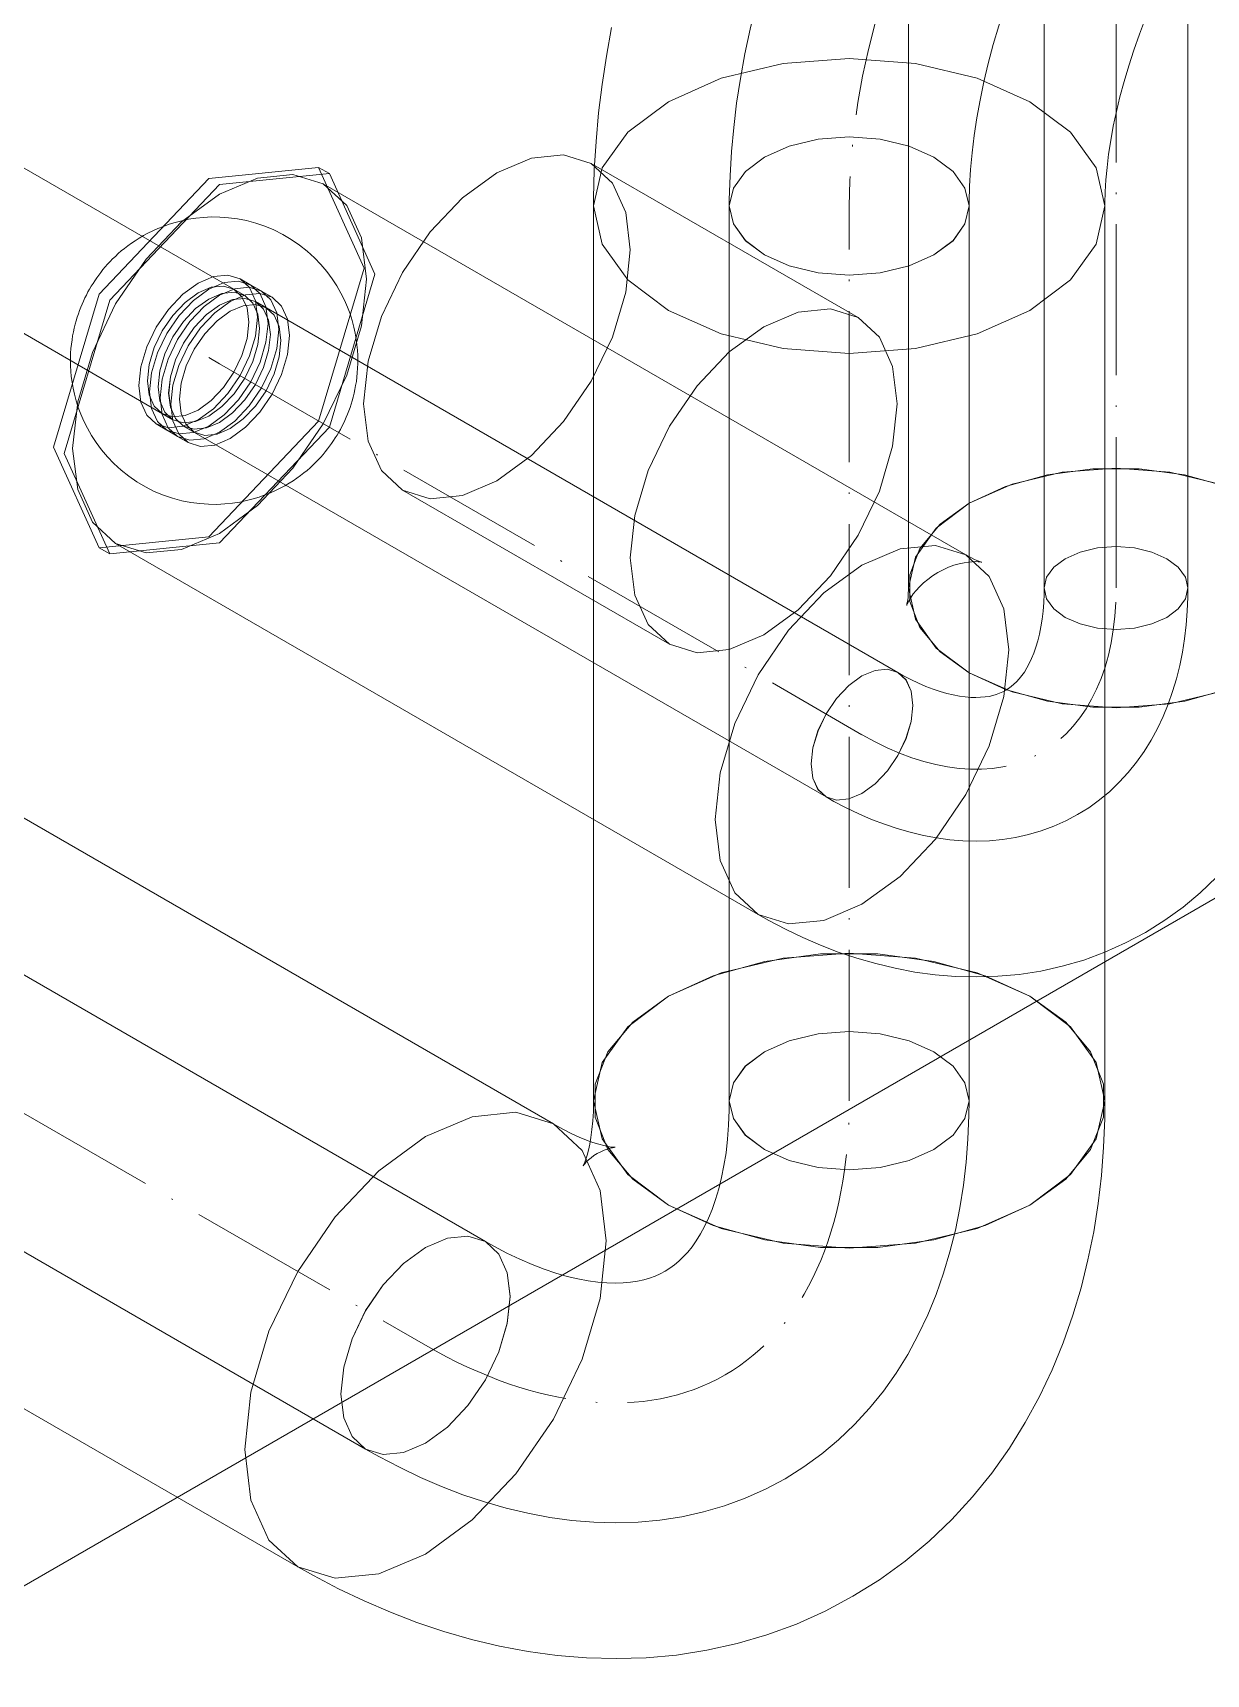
# Model space of a CAD drawing. Header units: millimetres. Extents: x -88595 to 880822, y -1054509 to -148035.
# Drawn here: x 389373.8 to 389451.6, y -320858.7 to -320750 of the extents above; entities that cross this region are included whole.
import ezdxf

# ---------------------------------------------------------------- set-up
doc = ezdxf.new("R2010")
doc.units = ezdxf.units.MM
doc.linetypes.add('$12$ADSK_Осевая', pattern=[14, 10, -2, 0, -2])
doc.linetypes.add('$13$ADSK_Осевая', pattern=[14, 10, -2, 0, -2])
for name, color, linetype, lineweight in [('Изоляция', 7, 'Continuous', 18), ('Оборудование', 7, 'Continuous', 18), ('Трубопровод', 7, 'Continuous', 18), ('Трубопроводы', 7, 'Continuous', 18)]:
    doc.layers.add(name, color=color, linetype=linetype, lineweight=lineweight)

# ---------------------------------------------------------------- blocks, each defined once
blk = doc.blocks.new('$0$ADSK_Канальный блок кондиционера1 - AD242MJERAB-3267365-В_ОВ3_3')
at = {"layer": 'Оборудование'}
for p, q in [((18510.35, 12289.72), (18017.5, 12005.17)), ((18191.7, 12182.79), (18151.39, 12206.06)), ((18146.64, 12197.83), (18186.95, 12174.56)), ((18232.34, 12181.33), (18214.66, 12191.54)), ((18202.16, 12169.89), (18219.84, 12159.68))]:
    blk.add_line(p, q, dxfattribs=at)
for points in [[(18199.58, 12175.61, 0), (18199.88, 12178.43, 0), (18200.76, 12181.4, 0), (18202.16, 12184.32, 0), (18203.99, 12187, 0), (18206.13, 12189.25, 0), (18208.41, 12190.92, 0), (18210.7, 12191.89, 0), (18212.83, 12192.11, 0), (18214.66, 12191.54, 0), (18216.07, 12190.24, 0), (18216.95, 12188.29, 0), (18217.25, 12185.82, 0)], [(18217.25, 12185.82, 0), (18216.95, 12183, 0), (18216.07, 12180.03, 0), (18214.66, 12177.11, 0), (18212.83, 12174.43, 0), (18210.7, 12172.18, 0), (18208.41, 12170.51, 0), (18206.13, 12169.54, 0), (18203.99, 12169.32, 0), (18202.16, 12169.89, 0), (18200.76, 12171.19, 0), (18199.88, 12173.14, 0), (18199.58, 12175.61, 0)], [(18192.68, 12180.61, 0), (18192.57, 12181.55, 0), (18192.23, 12182.29, 0), (18191.7, 12182.79, 0), (18191, 12183, 0), (18190.19, 12182.92, 0), (18189.32, 12182.55, 0), (18188.45, 12181.92, 0), (18187.64, 12181.06, 0), (18186.95, 12180.05, 0), (18186.41, 12178.93, 0), (18186.08, 12177.8, 0), (18185.96, 12176.73, 0)], [(18234.93, 12175.61, 0), (18234.63, 12178.08, 0), (18233.75, 12180.03, 0), (18232.34, 12181.33, 0), (18230.51, 12181.9, 0), (18228.38, 12181.69, 0), (18226.09, 12180.72, 0), (18223.8, 12179.05, 0), (18221.67, 12176.8, 0), (18219.84, 12174.12, 0), (18218.44, 12171.19, 0), (18217.55, 12168.22, 0), (18217.25, 12165.41, 0)], [(18185.96, 12176.73, 0), (18186.08, 12175.8, 0), (18186.41, 12175.06, 0), (18186.95, 12174.56, 0), (18187.64, 12174.35, 0), (18188.45, 12174.43, 0), (18189.32, 12174.8, 0), (18190.19, 12175.43, 0), (18191, 12176.28, 0), (18191.7, 12177.3, 0), (18192.23, 12178.41, 0), (18192.57, 12179.54, 0), (18192.68, 12180.61, 0)], [(18217.25, 12165.41, 0), (18217.55, 12162.94, 0), (18218.44, 12160.99, 0), (18219.84, 12159.68, 0), (18221.67, 12159.12, 0), (18223.8, 12159.33, 0), (18226.09, 12160.3, 0), (18228.38, 12161.97, 0), (18230.51, 12164.22, 0), (18232.34, 12166.9, 0), (18233.75, 12169.83, 0), (18234.63, 12172.8, 0), (18234.93, 12175.61, 0)]]:
    blk.add_polyline3d(points, dxfattribs=at)
blk = doc.blocks.new('$0$ADSK_МедьПайка_Отвод-гнутая труба - Отвод _гнутая труба_-3197929-В_ОВ3_3')
at = {"layer": 'Трубопроводы', "color": 190, "true_color": 0x8000ff}
for points in [[(31567.95, 9699.53, 0), (31567.2, 9698.96, 0), (31566.72, 9698.3, 0), (31566.56, 9697.59, 0), (31566.72, 9696.87, 0), (31567.2, 9696.21, 0), (31567.95, 9695.64, 0), (31568.94, 9695.21, 0), (31570.09, 9694.93, 0), (31571.32, 9694.84, 0), (31572.55, 9694.93, 0), (31573.7, 9695.21, 0), (31574.68, 9695.64, 0)], [(31574.68, 9695.64, 0), (31575.44, 9696.21, 0), (31575.92, 9696.87, 0), (31576.08, 9697.59, 0), (31575.92, 9698.3, 0), (31575.44, 9698.96, 0), (31574.68, 9699.53, 0), (31573.7, 9699.97, 0), (31572.55, 9700.24, 0), (31571.32, 9700.33, 0), (31570.09, 9700.24, 0), (31568.94, 9699.97, 0), (31567.95, 9699.53, 0)], [(31564.01, 9690.81, 0), (31564.2, 9690.93, 0), (31564.38, 9691.06, 0), (31564.56, 9691.21, 0), (31564.73, 9691.38, 0), (31564.9, 9691.57, 0), (31565.08, 9691.78, 0), (31565.25, 9692.02, 0), (31565.41, 9692.29, 0), (31565.57, 9692.59, 0), (31565.73, 9692.91, 0), (31565.87, 9693.27, 0), (31566.01, 9693.66, 0), (31566.14, 9694.08, 0), (31566.25, 9694.53, 0), (31566.34, 9695.01, 0), (31566.42, 9695.52, 0), (31566.49, 9696.05, 0), (31566.53, 9696.62, 0), (31566.55, 9697.2, 0), (31566.56, 9697.59, 0)], [(31568.77, 9682.57, 0), (31569.51, 9683.03, 0), (31570.23, 9683.55, 0), (31570.9, 9684.11, 0), (31571.53, 9684.72, 0), (31572.13, 9685.37, 0), (31572.68, 9686.05, 0), (31573.18, 9686.76, 0), (31573.64, 9687.51, 0), (31574.06, 9688.28, 0), (31574.44, 9689.07, 0), (31574.77, 9689.89, 0), (31575.07, 9690.72, 0), (31575.32, 9691.58, 0), (31575.54, 9692.45, 0), (31575.72, 9693.33, 0), (31575.86, 9694.23, 0), (31575.96, 9695.14, 0), (31576.03, 9696.06, 0), (31576.07, 9696.99, 0), (31576.08, 9697.59, 0)], [(31554.49, 9691.76, 0), (31555.36, 9692.13, 0), (31556.17, 9692.21, 0), (31556.87, 9691.99, 0), (31557.4, 9691.5, 0), (31557.74, 9690.75, 0), (31557.85, 9689.81, 0), (31557.74, 9688.74, 0), (31557.4, 9687.61, 0), (31556.87, 9686.5, 0), (31556.17, 9685.48, 0), (31555.36, 9684.62, 0), (31554.49, 9683.98, 0)], [(31564.01, 9690.81, 0), (31563.81, 9690.71, 0), (31563.61, 9690.62, 0), (31563.39, 9690.54, 0), (31563.16, 9690.47, 0), (31562.91, 9690.41, 0), (31562.64, 9690.37, 0), (31562.34, 9690.35, 0), (31562.03, 9690.34, 0), (31561.69, 9690.34, 0), (31561.33, 9690.37, 0), (31560.95, 9690.43, 0), (31560.54, 9690.5, 0), (31560.12, 9690.6, 0), (31559.67, 9690.73, 0), (31559.21, 9690.89, 0), (31558.73, 9691.07, 0), (31558.23, 9691.29, 0), (31557.72, 9691.53, 0), (31557.2, 9691.8, 0), (31556.87, 9691.99, 0)], [(31554.49, 9683.98, 0), (31553.62, 9683.61, 0), (31552.81, 9683.53, 0), (31552.11, 9683.75, 0), (31551.57, 9684.24, 0), (31551.24, 9684.99, 0), (31551.12, 9685.93, 0), (31551.24, 9687, 0), (31551.57, 9688.13, 0), (31552.11, 9689.24, 0), (31552.81, 9690.26, 0), (31553.62, 9691.12, 0), (31554.49, 9691.76, 0)], [(31568.77, 9682.57, 0), (31567.99, 9682.16, 0), (31567.19, 9681.8, 0), (31566.37, 9681.49, 0), (31565.52, 9681.25, 0), (31564.67, 9681.06, 0), (31563.8, 9680.92, 0), (31562.93, 9680.84, 0), (31562.05, 9680.82, 0), (31561.18, 9680.84, 0), (31560.3, 9680.91, 0), (31559.43, 9681.03, 0), (31558.56, 9681.19, 0), (31557.69, 9681.4, 0), (31556.83, 9681.65, 0), (31555.98, 9681.93, 0), (31555.13, 9682.26, 0), (31554.29, 9682.62, 0), (31553.45, 9683.02, 0), (31552.63, 9683.45, 0), (31552.11, 9683.75, 0)]]:
    blk.add_polyline3d(points, dxfattribs=at)
blk = doc.blocks.new('$0$ADSK_МедьПайка_Отвод-гнутая труба - Отвод _гнутая труба_-3197924-В_ОВ3_3')
at = {"layer": 'Трубопроводы', "color": 134, "true_color": 0x00a6a6}
for points in [[(31495.62, 9697.12, 0), (31496.88, 9698.07, 0), (31497.67, 9699.18, 0), (31497.94, 9700.36, 0), (31497.67, 9701.55, 0), (31496.88, 9702.65, 0), (31495.62, 9703.6, 0), (31493.97, 9704.33, 0), (31492.06, 9704.79, 0), (31490, 9704.95, 0), (31487.95, 9704.79, 0), (31486.03, 9704.33, 0), (31484.39, 9703.6, 0)], [(31484.39, 9703.6, 0), (31483.12, 9702.65, 0), (31482.33, 9701.55, 0), (31482.06, 9700.36, 0), (31482.33, 9699.18, 0), (31483.12, 9698.07, 0), (31484.39, 9697.12, 0), (31486.03, 9696.39, 0), (31487.95, 9695.93, 0), (31490, 9695.78, 0), (31492.06, 9695.93, 0), (31493.97, 9696.39, 0), (31495.62, 9697.12, 0)], [(31477.81, 9689.06, 0), (31478.12, 9689.26, 0), (31478.42, 9689.48, 0), (31478.72, 9689.73, 0), (31479.01, 9690.01, 0), (31479.3, 9690.32, 0), (31479.59, 9690.68, 0), (31479.87, 9691.08, 0), (31480.15, 9691.53, 0), (31480.42, 9692.02, 0), (31480.68, 9692.57, 0), (31480.92, 9693.16, 0), (31481.15, 9693.81, 0), (31481.36, 9694.51, 0), (31481.54, 9695.26, 0), (31481.7, 9696.06, 0), (31481.84, 9696.91, 0), (31481.94, 9697.81, 0), (31482.01, 9698.74, 0), (31482.05, 9699.72, 0), (31482.06, 9700.36, 0)], [(31485.75, 9675.31, 0), (31486.99, 9676.09, 0), (31488.18, 9676.95, 0), (31489.3, 9677.89, 0), (31490.36, 9678.9, 0), (31491.35, 9679.98, 0), (31492.27, 9681.12, 0), (31493.11, 9682.31, 0), (31493.88, 9683.55, 0), (31494.58, 9684.84, 0), (31495.21, 9686.16, 0), (31495.77, 9687.52, 0), (31496.26, 9688.92, 0), (31496.68, 9690.34, 0), (31497.04, 9691.79, 0), (31497.34, 9693.26, 0), (31497.57, 9694.76, 0), (31497.75, 9696.28, 0), (31497.87, 9697.81, 0), (31497.93, 9699.37, 0), (31497.94, 9700.36, 0)], [(31461.93, 9690.64, 0), (31463.38, 9691.26, 0), (31464.74, 9691.39, 0), (31465.9, 9691.03, 0), (31466.79, 9690.2, 0), (31467.35, 9688.96, 0), (31467.54, 9687.4, 0), (31467.35, 9685.61, 0), (31466.79, 9683.72, 0), (31465.9, 9681.86, 0), (31464.74, 9680.16, 0), (31463.38, 9678.73, 0), (31461.93, 9677.67, 0)], [(31477.81, 9689.06, 0), (31477.48, 9688.89, 0), (31477.14, 9688.74, 0), (31476.78, 9688.61, 0), (31476.39, 9688.49, 0), (31475.97, 9688.4, 0), (31475.52, 9688.33, 0), (31475.03, 9688.28, 0), (31474.51, 9688.27, 0), (31473.94, 9688.28, 0), (31473.34, 9688.33, 0), (31472.7, 9688.42, 0), (31472.03, 9688.55, 0), (31471.32, 9688.72, 0), (31470.57, 9688.93, 0), (31469.8, 9689.19, 0), (31469, 9689.5, 0), (31468.17, 9689.86, 0), (31467.32, 9690.26, 0), (31466.46, 9690.72, 0), (31465.9, 9691.03, 0)], [(31461.93, 9677.67, 0), (31460.48, 9677.05, 0), (31459.12, 9676.92, 0), (31457.96, 9677.28, 0), (31457.07, 9678.11, 0), (31456.51, 9679.35, 0), (31456.31, 9680.91, 0), (31456.51, 9682.7, 0), (31457.07, 9684.59, 0), (31457.96, 9686.45, 0), (31459.12, 9688.15, 0), (31460.48, 9689.58, 0), (31461.93, 9690.64, 0)], [(31485.75, 9675.31, 0), (31484.45, 9674.62, 0), (31483.12, 9674.03, 0), (31481.74, 9673.52, 0), (31480.34, 9673.11, 0), (31478.91, 9672.79, 0), (31477.46, 9672.57, 0), (31476.01, 9672.43, 0), (31474.55, 9672.39, 0), (31473.08, 9672.43, 0), (31471.62, 9672.55, 0), (31470.16, 9672.74, 0), (31468.71, 9673.02, 0), (31467.27, 9673.36, 0), (31465.83, 9673.77, 0), (31464.41, 9674.25, 0), (31462.99, 9674.8, 0), (31461.59, 9675.4, 0), (31460.2, 9676.07, 0), (31458.83, 9676.79, 0), (31457.96, 9677.28, 0)]]:
    blk.add_polyline3d(points, dxfattribs=at)
blk = doc.blocks.new('$0$ADSK_МедьПайка_Отвод-гнутая труба - Отвод _гнутая труба_-V81-В_ОВ3_3')
at = {"layer": 'Трубопроводы', "color": 134, "true_color": 0x00a6a6}
for points in [[(26882.55, 7263.59, 0), (26881.2, 7262.77, 0), (26879.86, 7261.91, 0), (26878.54, 7260.99, 0), (26877.23, 7260.02, 0), (26875.94, 7259.01, 0), (26874.67, 7257.95, 0), (26873.42, 7256.84, 0), (26872.19, 7255.69, 0), (26870.99, 7254.5, 0), (26869.8, 7253.27, 0), (26868.64, 7252, 0), (26867.51, 7250.7, 0), (26866.4, 7249.36, 0), (26865.32, 7247.99, 0), (26864.26, 7246.58, 0), (26863.24, 7245.15, 0), (26862.25, 7243.69, 0), (26861.29, 7242.2, 0), (26860.37, 7240.7, 0), (26859.48, 7239.16, 0), (26858.62, 7237.61, 0), (26857.8, 7236.04, 0), (26857.02, 7234.46, 0), (26856.28, 7232.86, 0), (26855.58, 7231.25, 0), (26854.92, 7229.63, 0), (26854.31, 7228, 0), (26853.73, 7226.37, 0), (26853.2, 7224.73, 0), (26852.72, 7223.09, 0), (26852.28, 7221.45, 0), (26851.88, 7219.81, 0), (26851.54, 7218.17, 0), (26851.24, 7216.54, 0), (26850.99, 7214.91, 0), (26850.8, 7213.3, 0), (26850.65, 7211.69, 0), (26850.56, 7210.09, 0), (26850.51, 7208.51, 0), (26850.51, 7208.09, 0)], [(26886.52, 7250.23, 0), (26885.07, 7251.29, 0), (26883.72, 7252.72, 0), (26882.55, 7254.42, 0), (26881.66, 7256.28, 0), (26881.1, 7258.16, 0), (26880.91, 7259.95, 0), (26881.1, 7261.52, 0), (26881.66, 7262.76, 0), (26882.55, 7263.59, 0), (26883.72, 7263.95, 0), (26885.07, 7263.81, 0), (26886.52, 7263.19, 0)], [(26886.52, 7263.19, 0), (26887.98, 7262.13, 0), (26889.33, 7260.7, 0), (26890.49, 7259, 0), (26891.39, 7257.14, 0), (26891.95, 7255.26, 0), (26892.14, 7253.47, 0), (26891.95, 7251.9, 0), (26891.39, 7250.66, 0), (26890.49, 7249.83, 0), (26889.33, 7249.47, 0), (26887.98, 7249.61, 0), (26886.52, 7250.23, 0)], [(26890.49, 7249.83, 0), (26889.6, 7249.3, 0), (26888.7, 7248.71, 0), (26887.79, 7248.08, 0), (26886.87, 7247.4, 0), (26885.95, 7246.68, 0), (26885.03, 7245.91, 0), (26884.11, 7245.09, 0), (26883.19, 7244.24, 0), (26882.28, 7243.34, 0), (26881.38, 7242.41, 0), (26880.49, 7241.43, 0), (26879.61, 7240.43, 0), (26878.75, 7239.38, 0), (26877.91, 7238.31, 0), (26877.08, 7237.21, 0), (26876.28, 7236.08, 0), (26875.49, 7234.93, 0), (26874.73, 7233.75, 0), (26874, 7232.55, 0), (26873.3, 7231.34, 0), (26872.62, 7230.11, 0), (26871.97, 7228.87, 0), (26871.35, 7227.62, 0), (26870.77, 7226.36, 0), (26870.22, 7225.09, 0), (26869.7, 7223.82, 0), (26869.22, 7222.55, 0), (26868.78, 7221.29, 0), (26868.37, 7220.03, 0), (26868, 7218.78, 0), (26867.67, 7217.54, 0), (26867.38, 7216.32, 0), (26867.12, 7215.11, 0), (26866.9, 7213.92, 0), (26866.73, 7212.75, 0), (26866.59, 7211.61, 0), (26866.48, 7210.5, 0), (26866.42, 7209.41, 0), (26866.39, 7208.36, 0), (26866.39, 7208.09, 0)], [(26852.84, 7204.85, 0), (26851.58, 7205.8, 0), (26850.78, 7206.9, 0), (26850.51, 7208.09, 0), (26850.78, 7209.27, 0), (26851.58, 7210.38, 0), (26852.84, 7211.33, 0), (26854.48, 7212.06, 0), (26856.4, 7212.52, 0), (26858.45, 7212.67, 0), (26860.51, 7212.52, 0), (26862.42, 7212.06, 0), (26864.07, 7211.33, 0)], [(26864.07, 7211.33, 0), (26865.33, 7210.38, 0), (26866.12, 7209.27, 0), (26866.39, 7208.09, 0), (26866.12, 7206.9, 0), (26865.33, 7205.8, 0), (26864.07, 7204.85, 0), (26862.42, 7204.12, 0), (26860.51, 7203.66, 0), (26858.45, 7203.5, 0), (26856.4, 7203.66, 0), (26854.48, 7204.12, 0), (26852.84, 7204.85, 0)]]:
    blk.add_polyline3d(points, dxfattribs=at)
blk = doc.blocks.new('$0$ADSK_МедьПайка_Муфта редукционная - Муфта редукционная медная под пайку-3268008-В_ОВ3_3')
at = {"layer": 'Трубопроводы', "color": 190, "true_color": 0x8000ff}
for p, q in [((18192.1, 12183.48), (18191.39, 12183.89)), ((18192.79, 12183.09), (18192.08, 12183.49)), ((18191.7, 12182.79), (18190.99, 12183.2)), ((18193.12, 12181.98), (18192.41, 12182.39)), ((18193.52, 12182.67), (18192.81, 12183.08)), ((18190.03, 12178.27), (18189.32, 12178.67)), ((18186.24, 12174.97), (18186.95, 12174.56)), ((18185.84, 12174.28), (18186.55, 12173.87)), ((18186.53, 12173.88), (18187.23, 12173.46)), ((18187.65, 12174.14), (18188.36, 12173.74)), ((18187.25, 12173.45), (18187.96, 12173.04))]:
    blk.add_line(p, q, dxfattribs=at)
for points in [[(18199.2, 12178.47, 0), (18199.19, 12178.81, 0), (18199.17, 12179.16, 0), (18199.14, 12179.52, 0), (18199.09, 12179.9, 0), (18199.02, 12180.29, 0), (18198.93, 12180.7, 0), (18198.82, 12181.13, 0), (18198.68, 12181.57, 0), (18198.51, 12182.02, 0), (18198.31, 12182.48, 0), (18198.08, 12182.95, 0), (18197.8, 12183.42, 0), (18197.49, 12183.9, 0), (18197.14, 12184.38, 0), (18196.75, 12184.84, 0), (18196.32, 12185.29, 0), (18195.84, 12185.72, 0), (18195.33, 12186.13, 0), (18194.79, 12186.5, 0), (18194.23, 12186.83, 0), (18193.64, 12187.13, 0), (18193.04, 12187.38, 0), (18192.43, 12187.58, 0), (18191.82, 12187.75, 0), (18191.22, 12187.86, 0), (18190.63, 12187.94, 0), (18190.05, 12187.98, 0), (18189.5, 12187.99, 0), (18188.97, 12187.96, 0), (18188.46, 12187.91, 0), (18187.98, 12187.84, 0), (18187.53, 12187.74, 0), (18187.1, 12187.63, 0), (18186.69, 12187.51, 0), (18186.31, 12187.37, 0), (18185.95, 12187.23, 0), (18185.61, 12187.08, 0), (18185.29, 12186.92, 0), (18184.99, 12186.76, 0), (18184.71, 12186.59, 0), (18184.45, 12186.42, 0), (18184.2, 12186.25, 0), (18183.96, 12186.08, 0), (18183.74, 12185.91, 0), (18183.52, 12185.74, 0), (18183.32, 12185.56, 0), (18183.13, 12185.38, 0), (18182.95, 12185.21, 0), (18182.78, 12185.03, 0), (18182.61, 12184.86, 0), (18182.46, 12184.68, 0), (18182.31, 12184.5, 0), (18182.17, 12184.32, 0), (18182.03, 12184.14, 0), (18181.9, 12183.96, 0), (18181.77, 12183.77, 0), (18181.65, 12183.59, 0), (18181.53, 12183.4, 0), (18181.42, 12183.21, 0), (18181.31, 12183.02, 0), (18181.21, 12182.82, 0), (18181.11, 12182.63, 0), (18181.02, 12182.42, 0), (18180.93, 12182.22, 0), (18180.84, 12182.01, 0), (18180.76, 12181.79, 0), (18180.68, 12181.57, 0), (18180.6, 12181.35, 0), (18180.53, 12181.12, 0), (18180.47, 12180.88, 0), (18180.4, 12180.63, 0), (18180.35, 12180.38, 0), (18180.3, 12180.11, 0), (18180.26, 12179.84, 0), (18180.22, 12179.56, 0), (18180.19, 12179.27, 0), (18180.17, 12178.96, 0), (18180.16, 12178.65, 0), (18180.16, 12178.47, 0)], [(18184.69, 12176.82, 0), (18184.82, 12178.07, 0), (18185.22, 12179.39, 0), (18185.84, 12180.68, 0), (18186.65, 12181.87, 0), (18187.6, 12182.87, 0), (18188.62, 12183.61, 0), (18189.63, 12184.05, 0), (18190.58, 12184.14, 0), (18191.39, 12183.89, 0), (18192.01, 12183.31, 0), (18192.41, 12182.44, 0), (18192.54, 12181.35, 0)], [(18191.97, 12181.02, 0), (18191.86, 12181.96, 0), (18191.52, 12182.7, 0), (18190.99, 12183.2, 0), (18190.29, 12183.41, 0), (18189.48, 12183.33, 0), (18188.62, 12182.96, 0), (18187.75, 12182.33, 0), (18186.94, 12181.47, 0), (18186.24, 12180.45, 0), (18185.71, 12179.34, 0), (18185.37, 12178.21, 0), (18185.26, 12177.14, 0)], [(18185.4, 12176.41, 0), (18185.53, 12177.66, 0), (18185.92, 12178.98, 0), (18186.55, 12180.28, 0), (18187.36, 12181.47, 0), (18188.31, 12182.46, 0), (18189.32, 12183.21, 0), (18190.34, 12183.64, 0), (18191.28, 12183.73, 0), (18192.1, 12183.48, 0), (18192.72, 12182.9, 0), (18193.11, 12182.04, 0), (18193.25, 12180.94, 0)], [(18193.25, 12180.94, 0), (18193.11, 12182.04, 0), (18192.72, 12182.9, 0), (18192.1, 12183.48, 0), (18191.28, 12183.73, 0), (18190.34, 12183.64, 0), (18189.32, 12183.21, 0), (18188.31, 12182.46, 0), (18187.36, 12181.47, 0), (18186.55, 12180.28, 0), (18185.92, 12178.98, 0), (18185.53, 12177.66, 0), (18185.4, 12176.41, 0)], [(18193.96, 12180.54, 0), (18193.83, 12181.63, 0), (18193.43, 12182.5, 0), (18192.81, 12183.08, 0), (18192, 12183.33, 0), (18191.05, 12183.24, 0), (18190.03, 12182.81, 0), (18189.01, 12182.06, 0), (18188.06, 12181.06, 0), (18187.25, 12179.87, 0), (18186.62, 12178.57, 0), (18186.23, 12177.25, 0), (18186.1, 12176, 0)], [(18186.1, 12176, 0), (18186.23, 12177.25, 0), (18186.62, 12178.57, 0), (18187.25, 12179.87, 0), (18188.06, 12181.06, 0), (18189.01, 12182.06, 0), (18190.03, 12182.81, 0), (18191.05, 12183.24, 0), (18192, 12183.33, 0), (18192.81, 12183.08, 0), (18193.43, 12182.5, 0), (18193.83, 12181.63, 0), (18193.96, 12180.54, 0)], [(18185.96, 12176.73, 0), (18186.08, 12177.8, 0), (18186.41, 12178.93, 0), (18186.95, 12180.05, 0), (18187.64, 12181.06, 0), (18188.45, 12181.92, 0), (18189.32, 12182.55, 0), (18190.19, 12182.92, 0), (18191, 12183, 0), (18191.7, 12182.79, 0), (18192.23, 12182.29, 0), (18192.57, 12181.55, 0), (18192.68, 12180.61, 0)], [(18193.4, 12180.21, 0), (18193.28, 12181.15, 0), (18192.94, 12181.89, 0), (18192.41, 12182.39, 0), (18191.71, 12182.6, 0), (18190.9, 12182.52, 0), (18190.03, 12182.15, 0), (18189.16, 12181.52, 0), (18188.35, 12180.66, 0), (18187.65, 12179.64, 0), (18187.11, 12178.53, 0), (18186.78, 12177.39, 0), (18186.66, 12176.32, 0)], [(18194.67, 12180.13, 0), (18194.53, 12181.22, 0), (18194.14, 12182.09, 0), (18193.52, 12182.67, 0), (18192.7, 12182.92, 0), (18191.75, 12182.83, 0), (18190.74, 12182.4, 0), (18189.72, 12181.65, 0), (18188.77, 12180.65, 0), (18187.96, 12179.46, 0), (18187.33, 12178.16, 0), (18186.94, 12176.84, 0), (18186.81, 12175.59, 0)], [(18192.54, 12181.35, 0), (18192.41, 12180.1, 0), (18192.01, 12178.78, 0), (18191.39, 12177.48, 0), (18190.58, 12176.29, 0), (18189.63, 12175.29, 0), (18188.62, 12174.55, 0), (18187.6, 12174.12, 0), (18186.65, 12174.02, 0), (18185.84, 12174.28, 0), (18185.22, 12174.85, 0), (18184.82, 12175.72, 0), (18184.69, 12176.82, 0)], [(18187.37, 12175.91, 0), (18187.49, 12176.99, 0), (18187.82, 12178.12, 0), (18188.36, 12179.23, 0), (18189.05, 12180.25, 0), (18189.87, 12181.11, 0), (18190.74, 12181.74, 0), (18191.61, 12182.11, 0), (18192.42, 12182.19, 0), (18193.12, 12181.98, 0), (18193.65, 12181.48, 0), (18193.99, 12180.74, 0), (18194.1, 12179.8, 0)], [(18185.26, 12177.14, 0), (18185.37, 12176.21, 0), (18185.71, 12175.46, 0), (18186.24, 12174.97, 0), (18186.94, 12174.75, 0), (18187.75, 12174.83, 0), (18188.62, 12175.2, 0), (18189.48, 12175.84, 0), (18190.29, 12176.69, 0), (18190.99, 12177.71, 0), (18191.52, 12178.82, 0), (18191.86, 12179.95, 0), (18191.97, 12181.02, 0)], [(18193.25, 12180.94, 0), (18193.11, 12179.69, 0), (18192.72, 12178.37, 0), (18192.1, 12177.07, 0), (18191.28, 12175.88, 0), (18190.34, 12174.88, 0), (18189.32, 12174.14, 0), (18188.31, 12173.71, 0), (18187.36, 12173.62, 0), (18186.55, 12173.87, 0), (18185.92, 12174.45, 0), (18185.53, 12175.31, 0), (18185.4, 12176.41, 0)], [(18185.4, 12176.41, 0), (18185.53, 12175.31, 0), (18185.92, 12174.45, 0), (18186.55, 12173.87, 0), (18187.36, 12173.62, 0), (18188.31, 12173.71, 0), (18189.32, 12174.14, 0), (18190.34, 12174.88, 0), (18191.28, 12175.88, 0), (18192.1, 12177.07, 0), (18192.72, 12178.37, 0), (18193.11, 12179.69, 0), (18193.25, 12180.94, 0)], [(18192.68, 12180.61, 0), (18192.57, 12179.54, 0), (18192.23, 12178.41, 0), (18191.7, 12177.3, 0), (18191, 12176.28, 0), (18190.19, 12175.43, 0), (18189.32, 12174.8, 0), (18188.45, 12174.43, 0), (18187.64, 12174.35, 0), (18186.95, 12174.56, 0), (18186.41, 12175.06, 0), (18186.08, 12175.8, 0), (18185.96, 12176.73, 0)], [(18186.1, 12176, 0), (18186.23, 12174.9, 0), (18186.62, 12174.03, 0), (18187.25, 12173.45, 0), (18188.06, 12173.2, 0), (18189.01, 12173.29, 0), (18190.03, 12173.73, 0), (18191.05, 12174.47, 0), (18192, 12175.47, 0), (18192.81, 12176.66, 0), (18193.43, 12177.96, 0), (18193.83, 12179.28, 0), (18193.96, 12180.54, 0)], [(18193.96, 12180.54, 0), (18193.83, 12179.28, 0), (18193.43, 12177.96, 0), (18192.81, 12176.66, 0), (18192, 12175.47, 0), (18191.05, 12174.47, 0), (18190.03, 12173.73, 0), (18189.01, 12173.29, 0), (18188.06, 12173.2, 0), (18187.25, 12173.45, 0), (18186.62, 12174.03, 0), (18186.23, 12174.9, 0), (18186.1, 12176, 0)], [(18186.66, 12176.32, 0), (18186.78, 12175.38, 0), (18187.11, 12174.64, 0), (18187.65, 12174.14, 0), (18188.35, 12173.93, 0), (18189.16, 12174.01, 0), (18190.03, 12174.38, 0), (18190.9, 12175.01, 0), (18191.71, 12175.87, 0), (18192.41, 12176.89, 0), (18192.94, 12178.01, 0), (18193.28, 12179.14, 0), (18193.4, 12180.21, 0)], [(18186.81, 12175.59, 0), (18186.94, 12174.49, 0), (18187.33, 12173.62, 0), (18187.96, 12173.04, 0), (18188.77, 12172.79, 0), (18189.72, 12172.88, 0), (18190.74, 12173.32, 0), (18191.75, 12174.06, 0), (18192.7, 12175.06, 0), (18193.52, 12176.25, 0), (18194.14, 12177.55, 0), (18194.53, 12178.87, 0), (18194.67, 12180.13, 0)], [(18194.1, 12179.8, 0), (18193.99, 12178.73, 0), (18193.65, 12177.6, 0), (18193.12, 12176.48, 0), (18192.42, 12175.46, 0), (18191.61, 12174.61, 0), (18190.74, 12173.97, 0), (18189.87, 12173.6, 0), (18189.05, 12173.52, 0), (18188.36, 12173.74, 0), (18187.82, 12174.23, 0), (18187.49, 12174.97, 0), (18187.37, 12175.91, 0)], [(18180.16, 12178.47, 0), (18180.16, 12178.13, 0), (18180.18, 12177.78, 0), (18180.21, 12177.42, 0), (18180.26, 12177.04, 0), (18180.33, 12176.64, 0), (18180.42, 12176.24, 0), (18180.53, 12175.81, 0), (18180.67, 12175.37, 0), (18180.84, 12174.92, 0), (18181.04, 12174.46, 0), (18181.28, 12173.99, 0), (18181.55, 12173.51, 0), (18181.86, 12173.04, 0), (18182.21, 12172.56, 0), (18182.6, 12172.1, 0), (18183.04, 12171.65, 0), (18183.51, 12171.22, 0), (18184.02, 12170.81, 0), (18184.56, 12170.44, 0), (18185.13, 12170.11, 0), (18185.71, 12169.81, 0), (18186.32, 12169.56, 0), (18186.92, 12169.36, 0), (18187.53, 12169.19, 0), (18188.13, 12169.08, 0), (18188.72, 12169, 0), (18189.3, 12168.96, 0), (18189.85, 12168.95, 0), (18190.38, 12168.98, 0), (18190.89, 12169.03, 0), (18191.37, 12169.1, 0), (18191.83, 12169.2, 0), (18192.26, 12169.31, 0), (18192.66, 12169.43, 0), (18193.04, 12169.57, 0), (18193.4, 12169.71, 0), (18193.74, 12169.86, 0), (18194.06, 12170.02, 0), (18194.36, 12170.18, 0), (18194.64, 12170.35, 0), (18194.91, 12170.51, 0), (18195.16, 12170.69, 0), (18195.39, 12170.86, 0), (18195.62, 12171.03, 0), (18195.83, 12171.2, 0), (18196.03, 12171.38, 0), (18196.22, 12171.55, 0), (18196.4, 12171.73, 0), (18196.57, 12171.91, 0), (18196.74, 12172.08, 0), (18196.89, 12172.26, 0), (18197.04, 12172.44, 0), (18197.19, 12172.62, 0), (18197.32, 12172.8, 0), (18197.46, 12172.98, 0), (18197.58, 12173.17, 0), (18197.7, 12173.35, 0), (18197.82, 12173.54, 0), (18197.93, 12173.73, 0), (18198.04, 12173.92, 0), (18198.14, 12174.11, 0), (18198.24, 12174.31, 0), (18198.34, 12174.51, 0), (18198.43, 12174.72, 0), (18198.51, 12174.93, 0), (18198.6, 12175.14, 0), (18198.68, 12175.36, 0), (18198.75, 12175.59, 0), (18198.82, 12175.82, 0), (18198.89, 12176.06, 0), (18198.95, 12176.31, 0), (18199, 12176.56, 0), (18199.05, 12176.83, 0), (18199.1, 12177.1, 0), (18199.13, 12177.38, 0), (18199.16, 12177.67, 0), (18199.18, 12177.98, 0), (18199.19, 12178.29, 0), (18199.2, 12178.47, 0)]]:
    blk.add_polyline3d(points, dxfattribs=at)

msp = doc.modelspace()

# ---------------------------------------------------------------- linework, layer by layer
at = {"layer": 'Изоляция', "color": 190, "true_color": 0x8000ff}
for p, q in [((389431.83, -320701.54), (389431.83, -320786.78)), ((389393.47, -320759.32), (389392.76, -320758.92)), ((389435.64, -320784.58), (389393.07, -320760.01)), ((389378.21, -320784.12), (389378.92, -320784.52)), ((389379.31, -320783.84), (389421.88, -320808.42))]:
    msp.add_line(p, q, dxfattribs=at)
at = {"layer": 'Изоляция', "color": 134, "true_color": 0x00a6a6}
for p, q in [((389410.97, -320761.47), (389410.97, -320820.75)), ((389444.85, -320820.75), (389444.85, -320761.47)), ((389408.31, -320822.29), (389344.46, -320785.42)), ((389327.52, -320814.76), (389391.37, -320851.63))]:
    msp.add_line(p, q, dxfattribs=at)
for points in [[(389447.54, -320749.03, 0), (389447.14, -320750.09, 0), (389446.77, -320751.15, 0), (389446.43, -320752.19, 0), (389446.13, -320753.22, 0), (389445.85, -320754.23, 0), (389445.62, -320755.22, 0), (389445.41, -320756.19, 0), (389445.24, -320757.13, 0), (389445.1, -320758.04, 0), (389445, -320758.91, 0), (389444.92, -320759.74, 0), (389444.87, -320760.53, 0), (389444.85, -320761.28, 0), (389444.85, -320761.47, 0)], [(389412.17, -320749.65, 0), (389411.83, -320751.54, 0), (389411.54, -320753.42, 0), (389411.31, -320755.31, 0), (389411.14, -320757.19, 0), (389411.02, -320759.08, 0), (389410.98, -320760.96, 0), (389410.97, -320761.47, 0)], [(389439.89, -320754.56, 0), (389436.38, -320753, 0), (389432.3, -320752.03, 0), (389427.91, -320751.69, 0), (389423.53, -320752.03, 0), (389419.44, -320753, 0), (389415.93, -320754.56, 0)], [(389415.93, -320754.56, 0), (389419.44, -320753, 0), (389423.53, -320752.03, 0), (389427.91, -320751.69, 0), (389432.3, -320752.03, 0), (389436.38, -320753, 0), (389439.89, -320754.56, 0)], [(389415.93, -320754.56, 0), (389413.24, -320756.58, 0), (389411.55, -320758.94, 0), (389410.97, -320761.47, 0), (389411.55, -320764, 0), (389413.24, -320766.36, 0), (389415.93, -320768.39, 0)], [(389415.93, -320768.39, 0), (389413.24, -320766.36, 0), (389411.55, -320764, 0), (389410.97, -320761.47, 0), (389411.55, -320758.94, 0), (389413.24, -320756.58, 0), (389415.93, -320754.56, 0)], [(389439.89, -320768.39, 0), (389442.58, -320766.36, 0), (389444.28, -320764, 0), (389444.85, -320761.47, 0), (389444.28, -320758.94, 0), (389442.58, -320756.58, 0), (389439.89, -320754.56, 0)], [(389439.89, -320754.56, 0), (389442.58, -320756.58, 0), (389444.28, -320758.94, 0), (389444.85, -320761.47, 0), (389444.28, -320764, 0), (389442.58, -320766.36, 0), (389439.89, -320768.39, 0)], [(389415.93, -320768.39, 0), (389419.44, -320769.94, 0), (389423.53, -320770.92, 0), (389427.91, -320771.25, 0), (389432.3, -320770.92, 0), (389436.38, -320769.94, 0), (389439.89, -320768.39, 0)], [(389439.89, -320768.39, 0), (389436.38, -320769.94, 0), (389432.3, -320770.92, 0), (389427.91, -320771.25, 0), (389423.53, -320770.92, 0), (389419.44, -320769.94, 0), (389415.93, -320768.39, 0)], [(389415.93, -320813.83, 0), (389419.44, -320812.28, 0), (389423.53, -320811.3, 0), (389427.91, -320810.97, 0), (389432.3, -320811.3, 0), (389436.38, -320812.28, 0), (389439.89, -320813.83, 0)], [(389439.89, -320813.83, 0), (389436.92, -320812.47, 0), (389433.51, -320811.52, 0), (389429.81, -320811.03, 0), (389426.01, -320811.03, 0), (389422.32, -320811.52, 0), (389418.9, -320812.47, 0), (389415.93, -320813.83, 0)], [(389415.93, -320827.67, 0), (389413.24, -320825.64, 0), (389411.55, -320823.28, 0), (389410.97, -320820.75, 0), (389411.55, -320818.22, 0), (389413.24, -320815.86, 0), (389415.93, -320813.83, 0)], [(389415.93, -320813.83, 0), (389413.57, -320815.55, 0), (389411.92, -320817.52, 0), (389411.08, -320819.66, 0), (389411.08, -320821.85, 0), (389411.92, -320823.98, 0), (389413.57, -320825.96, 0), (389415.93, -320827.67, 0)], [(389439.89, -320813.83, 0), (389442.58, -320815.86, 0), (389444.28, -320818.22, 0), (389444.85, -320820.75, 0), (389444.28, -320823.28, 0), (389442.58, -320825.64, 0), (389439.89, -320827.67, 0)], [(389439.89, -320827.67, 0), (389442.26, -320825.95, 0), (389443.9, -320823.98, 0), (389444.75, -320821.84, 0), (389444.75, -320819.65, 0), (389443.9, -320817.52, 0), (389442.26, -320815.55, 0), (389439.89, -320813.83, 0)], [(389410.28, -320825.07, 0), (389410.29, -320825.05, 0), (389410.33, -320824.96, 0), (389410.39, -320824.83, 0), (389410.47, -320824.62, 0), (389410.55, -320824.36, 0), (389410.64, -320824.03, 0), (389410.72, -320823.64, 0), (389410.8, -320823.18, 0), (389410.87, -320822.67, 0), (389410.93, -320822.09, 0), (389410.96, -320821.46, 0), (389410.97, -320820.78, 0), (389410.97, -320820.75, 0)], [(389428.16, -320853.59, 0), (389429.93, -320852.49, 0), (389431.62, -320851.26, 0), (389433.21, -320849.93, 0), (389434.71, -320848.51, 0), (389436.09, -320847, 0), (389437.36, -320845.42, 0), (389438.53, -320843.77, 0), (389439.58, -320842.08, 0), (389440.52, -320840.35, 0), (389441.36, -320838.58, 0), (389442.09, -320836.79, 0), (389442.73, -320834.97, 0), (389443.27, -320833.14, 0), (389443.73, -320831.29, 0), (389444.11, -320829.44, 0), (389444.4, -320827.57, 0), (389444.62, -320825.7, 0), (389444.76, -320823.83, 0), (389444.84, -320821.95, 0), (389444.85, -320820.75, 0)], [(389411.82, -320830.04, 0), (389411.41, -320826.7, 0), (389410.21, -320824.05, 0), (389408.31, -320822.29, 0), (389405.83, -320821.52, 0), (389402.94, -320821.81, 0), (389399.84, -320823.13, 0)], [(389399.84, -320823.13, 0), (389402.94, -320821.81, 0), (389405.83, -320821.52, 0), (389408.31, -320822.29, 0), (389410.21, -320824.05, 0), (389411.41, -320826.7, 0), (389411.82, -320830.04, 0)], [(389412.4, -320823.84, 0), (389412.37, -320823.84, 0), (389412.28, -320823.84, 0), (389412.13, -320823.82, 0), (389411.92, -320823.79, 0), (389411.65, -320823.73, 0), (389411.32, -320823.64, 0), (389410.93, -320823.52, 0), (389410.5, -320823.36, 0), (389410.02, -320823.16, 0), (389409.5, -320822.92, 0), (389408.93, -320822.63, 0), (389408.34, -320822.3, 0), (389408.31, -320822.29, 0)], [(389399.84, -320823.13, 0), (389396.74, -320825.39, 0), (389393.85, -320828.44, 0), (389391.37, -320832.07, 0), (389389.47, -320836.03, 0), (389388.27, -320840.06, 0), (389387.86, -320843.87, 0)], [(389387.86, -320843.87, 0), (389388.27, -320840.06, 0), (389389.47, -320836.03, 0), (389391.37, -320832.07, 0), (389393.85, -320828.44, 0), (389396.74, -320825.39, 0), (389399.84, -320823.13, 0)], [(389411.22, -320824.25, 0), (389411, -320824.39, 0), (389410.81, -320824.53, 0), (389410.63, -320824.68, 0), (389410.49, -320824.81, 0), (389410.39, -320824.93, 0), (389410.32, -320825.01, 0), (389410.28, -320825.06, 0), (389410.28, -320825.07, 0)], [(389411.22, -320824.25, 0), (389411.45, -320824.13, 0), (389411.67, -320824.03, 0), (389411.88, -320823.96, 0), (389412.07, -320823.9, 0), (389412.22, -320823.87, 0), (389412.33, -320823.85, 0), (389412.39, -320823.84, 0), (389412.4, -320823.84, 0)], [(389439.89, -320827.67, 0), (389436.38, -320829.22, 0), (389432.3, -320830.2, 0), (389427.91, -320830.53, 0), (389423.53, -320830.2, 0), (389419.44, -320829.22, 0), (389415.93, -320827.67, 0)], [(389415.93, -320827.67, 0), (389418.9, -320829.03, 0), (389422.32, -320829.98, 0), (389426.02, -320830.47, 0), (389429.81, -320830.47, 0), (389433.51, -320829.98, 0), (389436.93, -320829.03, 0), (389439.89, -320827.67, 0)], [(389399.84, -320850.79, 0), (389402.94, -320848.53, 0), (389405.83, -320845.48, 0), (389408.31, -320841.85, 0), (389410.21, -320837.88, 0), (389411.41, -320833.86, 0), (389411.82, -320830.04, 0)], [(389411.82, -320830.04, 0), (389411.41, -320833.86, 0), (389410.21, -320837.88, 0), (389408.31, -320841.85, 0), (389405.83, -320845.48, 0), (389402.94, -320848.53, 0), (389399.84, -320850.79, 0)], [(389387.86, -320843.87, 0), (389388.27, -320847.22, 0), (389389.47, -320849.86, 0), (389391.37, -320851.63, 0), (389393.85, -320852.39, 0), (389396.74, -320852.11, 0), (389399.84, -320850.79, 0)], [(389399.84, -320850.79, 0), (389396.74, -320852.11, 0), (389393.85, -320852.39, 0), (389391.37, -320851.63, 0), (389389.47, -320849.86, 0), (389388.27, -320847.22, 0), (389387.86, -320843.87, 0)], [(389428.16, -320853.59, 0), (389426.32, -320854.58, 0), (389424.41, -320855.43, 0), (389422.46, -320856.14, 0), (389420.48, -320856.72, 0), (389418.48, -320857.16, 0), (389416.48, -320857.48, 0), (389414.47, -320857.66, 0), (389412.48, -320857.72, 0), (389410.51, -320857.67, 0), (389408.56, -320857.51, 0), (389406.64, -320857.25, 0), (389404.75, -320856.9, 0), (389402.89, -320856.46, 0), (389401.06, -320855.93, 0), (389399.27, -320855.32, 0), (389397.51, -320854.65, 0), (389395.78, -320853.9, 0), (389394.08, -320853.09, 0), (389392.41, -320852.21, 0), (389391.37, -320851.63, 0)]]:
    msp.add_polyline3d(points, dxfattribs=at)
at = {"layer": 'Изоляция', "color": 190, "true_color": 0x8000ff}
for points in [[(389385.49, -320759.64, 0), (389392.76, -320758.92, 0), (389395.77, -320765.58, 0)], [(389396.48, -320765.98, 0), (389393.47, -320759.32, 0), (389386.19, -320760.04, 0)], [(389386.19, -320760.69, 0), (389388.71, -320759.62, 0), (389391.06, -320759.39, 0), (389393.07, -320760.01, 0), (389394.62, -320761.44, 0), (389395.59, -320763.59, 0), (389395.92, -320766.31, 0)], [(389375.2, -320777.46, 0), (389378.21, -320767.32, 0), (389385.49, -320759.64, 0)], [(389386.19, -320760.04, 0), (389378.92, -320767.72, 0), (389375.91, -320777.86, 0)], [(389376.46, -320777.54, 0), (389376.8, -320774.44, 0), (389377.77, -320771.17, 0), (389379.31, -320767.95, 0), (389381.33, -320765, 0), (389383.68, -320762.53, 0), (389386.19, -320760.69, 0)], [(389395.77, -320765.58, 0), (389392.76, -320775.72, 0), (389385.49, -320783.4, 0)], [(389386.19, -320783.8, 0), (389393.47, -320776.12, 0), (389396.48, -320765.98, 0)], [(389395.92, -320766.31, 0), (389395.59, -320769.41, 0), (389394.62, -320772.68, 0), (389393.07, -320775.9, 0), (389391.06, -320778.85, 0), (389388.71, -320781.32, 0), (389386.19, -320783.16, 0)], [(389385.49, -320783.4, 0), (389378.21, -320784.12, 0), (389375.2, -320777.46, 0)], [(389375.91, -320777.86, 0), (389378.92, -320784.52, 0), (389386.19, -320783.8, 0)], [(389386.19, -320783.16, 0), (389383.68, -320784.23, 0), (389381.33, -320784.46, 0), (389379.31, -320783.84, 0), (389377.77, -320782.41, 0), (389376.8, -320780.26, 0), (389376.46, -320777.54, 0)], [(389435.86, -320781.17, 0), (389438.71, -320779.9, 0), (389442.03, -320779.11, 0), (389445.59, -320778.84, 0), (389449.15, -320779.11, 0), (389452.47, -320779.9, 0), (389455.32, -320781.17, 0)], [(389455.32, -320781.17, 0), (389452.91, -320780.06, 0), (389450.13, -320779.29, 0), (389447.13, -320778.89, 0), (389444.05, -320778.89, 0), (389441.04, -320779.29, 0), (389438.27, -320780.06, 0), (389435.86, -320781.17, 0)], [(389435.86, -320792.4, 0), (389433.67, -320790.76, 0), (389432.3, -320788.84, 0), (389431.83, -320786.78, 0), (389432.3, -320784.73, 0), (389433.67, -320782.81, 0), (389435.86, -320781.17, 0)], [(389435.86, -320781.17, 0), (389433.94, -320782.56, 0), (389432.6, -320784.16, 0), (389431.92, -320785.9, 0), (389431.92, -320787.68, 0), (389432.6, -320789.41, 0), (389433.94, -320791.01, 0), (389435.86, -320792.4, 0)], [(389438.49, -320790.88, 0), (389438.16, -320788.17, 0), (389437.19, -320786.02, 0), (389435.64, -320784.58, 0), (389433.63, -320783.96, 0), (389431.28, -320784.19, 0), (389428.76, -320785.27, 0)], [(389428.76, -320785.27, 0), (389431.28, -320784.19, 0), (389433.63, -320783.96, 0), (389435.64, -320784.58, 0), (389437.19, -320786.02, 0), (389438.16, -320788.17, 0), (389438.49, -320790.88, 0)], [(389428.76, -320785.27, 0), (389426.24, -320787.1, 0), (389423.9, -320789.58, 0), (389421.88, -320792.53, 0), (389420.34, -320795.75, 0), (389419.36, -320799.02, 0), (389419.03, -320802.12, 0)], [(389419.03, -320802.12, 0), (389419.36, -320799.02, 0), (389420.34, -320795.75, 0), (389421.88, -320792.53, 0), (389423.9, -320789.58, 0), (389426.24, -320787.1, 0), (389428.76, -320785.27, 0)], [(389433.78, -320785.76, 0), (389434.14, -320785.57, 0), (389434.5, -320785.41, 0), (389434.85, -320785.28, 0), (389435.2, -320785.18, 0), (389435.52, -320785.11, 0), (389435.81, -320785.07, 0), (389436.06, -320785.04, 0), (389436.28, -320785.03, 0), (389436.45, -320785.04, 0), (389436.58, -320785.05, 0), (389436.66, -320785.06, 0), (389436.69, -320785.07, 0)], [(389436.69, -320785.07, 0), (389436.67, -320785.06, 0), (389436.61, -320785.04, 0), (389436.5, -320785, 0), (389436.36, -320784.95, 0), (389436.18, -320784.87, 0), (389435.98, -320784.77, 0), (389435.74, -320784.64, 0), (389435.64, -320784.58, 0)], [(389433.78, -320785.76, 0), (389433.44, -320785.98, 0), (389433.12, -320786.21, 0), (389432.83, -320786.45, 0), (389432.57, -320786.7, 0), (389432.35, -320786.94, 0), (389432.16, -320787.17, 0), (389432.02, -320787.38, 0), (389431.9, -320787.56, 0), (389431.82, -320787.71, 0), (389431.76, -320787.83, 0), (389431.73, -320787.9, 0), (389431.72, -320787.94, 0)], [(389431.72, -320787.94, 0), (389431.73, -320787.91, 0), (389431.74, -320787.85, 0), (389431.76, -320787.74, 0), (389431.79, -320787.59, 0), (389431.81, -320787.4, 0), (389431.82, -320787.16, 0), (389431.83, -320786.89, 0), (389431.83, -320786.78, 0)], [(389447.54, -320809.6, 0), (389448.82, -320808.8, 0), (389450.03, -320807.92, 0), (389451.17, -320806.97, 0), (389452.24, -320805.95, 0), (389453.23, -320804.87, 0), (389454.13, -320803.74, 0), (389454.96, -320802.58, 0), (389455.7, -320801.38, 0), (389456.36, -320800.16, 0), (389456.95, -320798.93, 0), (389457.46, -320797.68, 0), (389457.9, -320796.42, 0), (389458.28, -320795.16, 0), (389458.59, -320793.89, 0), (389458.85, -320792.63, 0), (389459.05, -320791.36, 0), (389459.19, -320790.1, 0), (389459.29, -320788.84, 0), (389459.34, -320787.58, 0), (389459.35, -320786.78, 0)], [(389428.76, -320807.74, 0), (389431.28, -320805.9, 0), (389433.63, -320803.42, 0), (389435.64, -320800.47, 0), (389437.19, -320797.25, 0), (389438.16, -320793.98, 0), (389438.49, -320790.88, 0)], [(389438.49, -320790.88, 0), (389438.16, -320793.98, 0), (389437.19, -320797.25, 0), (389435.64, -320800.47, 0), (389433.63, -320803.42, 0), (389431.28, -320805.9, 0), (389428.76, -320807.74, 0)], [(389455.32, -320792.4, 0), (389452.47, -320793.66, 0), (389449.15, -320794.46, 0), (389445.59, -320794.73, 0), (389442.03, -320794.46, 0), (389438.71, -320793.66, 0), (389435.86, -320792.4, 0)], [(389435.86, -320792.4, 0), (389438.27, -320793.51, 0), (389441.05, -320794.28, 0), (389444.05, -320794.68, 0), (389447.13, -320794.68, 0), (389450.14, -320794.28, 0), (389452.91, -320793.51, 0), (389455.32, -320792.4, 0)], [(389419.03, -320802.12, 0), (389419.36, -320804.83, 0), (389420.34, -320806.98, 0), (389421.88, -320808.42, 0), (389423.9, -320809.04, 0), (389426.24, -320808.81, 0), (389428.76, -320807.74, 0)], [(389428.76, -320807.74, 0), (389426.24, -320808.81, 0), (389423.9, -320809.04, 0), (389421.88, -320808.42, 0), (389420.34, -320806.98, 0), (389419.36, -320804.83, 0), (389419.03, -320802.12, 0)], [(389447.54, -320809.6, 0), (389446.22, -320810.3, 0), (389444.85, -320810.91, 0), (389443.45, -320811.43, 0), (389442.03, -320811.84, 0), (389440.6, -320812.16, 0), (389439.18, -320812.38, 0), (389437.76, -320812.51, 0), (389436.35, -320812.55, 0), (389434.96, -320812.52, 0), (389433.6, -320812.41, 0), (389432.26, -320812.23, 0), (389430.95, -320811.98, 0), (389429.67, -320811.67, 0), (389428.42, -320811.31, 0), (389427.19, -320810.9, 0), (389426, -320810.44, 0), (389424.83, -320809.94, 0), (389423.69, -320809.39, 0), (389422.58, -320808.81, 0), (389421.88, -320808.42, 0)]]:
    msp.add_polyline3d(points, dxfattribs=at)
at = {"layer": 'Трубопровод', "color": 190, "true_color": 0x8000ff}
for p, q in [((389440.83, -320701.54), (389440.83, -320786.78)), ((389450.35, -320786.78), (389450.35, -320701.54)), ((389431.14, -320792.38), (389388.57, -320767.8)), ((389383.81, -320776.05), (389426.38, -320800.62))]:
    msp.add_line(p, q, dxfattribs=at)
at = {"layer": 'Трубопровод', "color": 190, "linetype": '$12$ADSK_Осевая', "true_color": 0x8000ff}
for p, q in [((389445.59, -320786.78), (389445.59, -320701.54)), ((389445.59, -320786.78), (389445.59, -320701.54)), ((389386.19, -320771.92), (389428.76, -320796.5)), ((389386.19, -320771.92), (389428.76, -320796.5))]:
    msp.add_line(p, q, dxfattribs=at)
at = {"layer": 'Трубопровод', "color": 134, "true_color": 0x00a6a6}
for p, q in [((389419.97, -320761.47), (389419.97, -320820.75)), ((389435.85, -320820.75), (389435.85, -320761.47)), ((389403.81, -320830.08), (389339.96, -320793.22)), ((389332.02, -320806.97), (389395.87, -320843.83))]:
    msp.add_line(p, q, dxfattribs=at)
at = {"layer": 'Трубопровод', "color": 134, "linetype": '$12$ADSK_Осевая', "true_color": 0x00a6a6}
for p, q in [((389427.91, -320820.75), (389427.91, -320761.47)), ((389427.91, -320820.75), (389427.91, -320761.47)), ((389335.99, -320800.09), (389399.84, -320836.96)), ((389335.99, -320800.09), (389399.84, -320836.96))]:
    msp.add_line(p, q, dxfattribs=at)
at = {"layer": 'Трубопровод', "color": 134, "true_color": 0x00a6a6}
for points in [[(389433.53, -320758.23, 0), (389431.88, -320757.5, 0), (389429.97, -320757.05, 0), (389427.91, -320756.89, 0), (389425.86, -320757.05, 0), (389423.94, -320757.5, 0), (389422.3, -320758.23, 0)], [(389422.3, -320758.23, 0), (389421.04, -320759.18, 0), (389420.24, -320760.29, 0), (389419.97, -320761.47, 0), (389420.24, -320762.66, 0), (389421.04, -320763.77, 0), (389422.3, -320764.71, 0)], [(389433.53, -320764.71, 0), (389434.79, -320763.77, 0), (389435.58, -320762.66, 0), (389435.85, -320761.47, 0), (389435.58, -320760.29, 0), (389434.79, -320759.18, 0), (389433.53, -320758.23, 0)], [(389422.3, -320764.71, 0), (389423.94, -320765.44, 0), (389425.86, -320765.9, 0), (389427.91, -320766.06, 0), (389429.97, -320765.9, 0), (389431.88, -320765.44, 0), (389433.53, -320764.71, 0)], [(389422.3, -320817.51, 0), (389423.94, -320816.78, 0), (389425.86, -320816.32, 0), (389427.91, -320816.17, 0), (389429.97, -320816.32, 0), (389431.88, -320816.78, 0), (389433.53, -320817.51, 0)], [(389422.3, -320823.99, 0), (389421.04, -320823.04, 0), (389420.24, -320821.94, 0), (389419.97, -320820.75, 0), (389420.24, -320819.56, 0), (389421.04, -320818.46, 0), (389422.3, -320817.51, 0)], [(389433.53, -320817.51, 0), (389434.79, -320818.46, 0), (389435.58, -320819.56, 0), (389435.85, -320820.75, 0), (389435.58, -320821.94, 0), (389434.79, -320823.04, 0), (389433.53, -320823.99, 0)], [(389433.53, -320823.99, 0), (389431.88, -320824.72, 0), (389429.97, -320825.18, 0), (389427.91, -320825.33, 0), (389425.86, -320825.18, 0), (389423.94, -320824.72, 0), (389422.3, -320823.99, 0)], [(389405.46, -320833.72, 0), (389405.26, -320832.15, 0), (389404.7, -320830.91, 0), (389403.81, -320830.08, 0), (389402.65, -320829.72, 0), (389401.29, -320829.86, 0), (389399.84, -320830.48, 0)], [(389399.84, -320830.48, 0), (389398.39, -320831.54, 0), (389397.03, -320832.96, 0), (389395.87, -320834.67, 0), (389394.98, -320836.52, 0), (389394.42, -320838.41, 0), (389394.23, -320840.2, 0)], [(389399.84, -320843.44, 0), (389401.29, -320842.38, 0), (389402.65, -320840.95, 0), (389403.81, -320839.25, 0), (389404.7, -320837.39, 0), (389405.26, -320835.51, 0), (389405.46, -320833.72, 0)], [(389394.23, -320840.2, 0), (389394.42, -320841.77, 0), (389394.98, -320843.01, 0), (389395.87, -320843.83, 0), (389397.03, -320844.19, 0), (389398.39, -320844.06, 0), (389399.84, -320843.44, 0)]]:
    msp.add_polyline3d(points, dxfattribs=at)
at = {"layer": 'Трубопровод', "color": 190, "true_color": 0x8000ff}
for points in [[(389382.83, -320773.87, 0), (389382.94, -320772.8, 0), (389383.28, -320771.66, 0), (389383.81, -320770.55, 0), (389384.51, -320769.53, 0), (389385.32, -320768.67, 0), (389386.19, -320768.04, 0)], [(389386.19, -320768.04, 0), (389387.06, -320767.67, 0), (389387.88, -320767.59, 0), (389388.57, -320767.8, 0), (389389.11, -320768.3, 0), (389389.44, -320769.04, 0), (389389.56, -320769.98, 0)], [(389389.56, -320769.98, 0), (389389.44, -320771.05, 0), (389389.11, -320772.18, 0), (389388.57, -320773.3, 0), (389387.88, -320774.32, 0), (389387.06, -320775.18, 0), (389386.19, -320775.81, 0)], [(389386.19, -320775.81, 0), (389385.32, -320776.18, 0), (389384.51, -320776.26, 0), (389383.81, -320776.05, 0), (389383.28, -320775.55, 0), (389382.94, -320774.81, 0), (389382.83, -320773.87, 0)], [(389442.22, -320784.84, 0), (389443.21, -320784.4, 0), (389444.36, -320784.13, 0), (389445.59, -320784.04, 0), (389446.82, -320784.13, 0), (389447.97, -320784.4, 0), (389448.96, -320784.84, 0)], [(389442.22, -320788.73, 0), (389441.47, -320788.16, 0), (389440.99, -320787.5, 0), (389440.83, -320786.78, 0), (389440.99, -320786.07, 0), (389441.47, -320785.41, 0), (389442.22, -320784.84, 0)], [(389448.96, -320784.84, 0), (389449.71, -320785.41, 0), (389450.19, -320786.07, 0), (389450.35, -320786.78, 0), (389450.19, -320787.5, 0), (389449.71, -320788.16, 0), (389448.96, -320788.73, 0)], [(389448.96, -320788.73, 0), (389447.97, -320789.16, 0), (389446.82, -320789.44, 0), (389445.59, -320789.53, 0), (389444.36, -320789.44, 0), (389443.21, -320789.16, 0), (389442.22, -320788.73, 0)], [(389428.76, -320792.61, 0), (389427.89, -320793.25, 0), (389427.08, -320794.11, 0), (389426.38, -320795.13, 0), (389425.85, -320796.24, 0), (389425.51, -320797.37, 0), (389425.4, -320798.44, 0)], [(389432.13, -320794.56, 0), (389432.01, -320793.62, 0), (389431.68, -320792.87, 0), (389431.14, -320792.38, 0), (389430.44, -320792.16, 0), (389429.63, -320792.24, 0), (389428.76, -320792.61, 0)], [(389428.76, -320800.39, 0), (389429.63, -320799.75, 0), (389430.44, -320798.89, 0), (389431.14, -320797.87, 0), (389431.68, -320796.76, 0), (389432.01, -320795.63, 0), (389432.13, -320794.56, 0)], [(389425.4, -320798.44, 0), (389425.51, -320799.38, 0), (389425.85, -320800.13, 0), (389426.38, -320800.62, 0), (389427.08, -320800.84, 0), (389427.89, -320800.76, 0), (389428.76, -320800.39, 0)]]:
    msp.add_polyline3d(points, dxfattribs=at)
at = {"layer": 'Трубопроводы', "color": 134, "linetype": '$13$ADSK_Осевая', "true_color": 0x00a6a6}
for centre, major_axis, start_param, end_param in [((389455.99, -320745.27), (19.85, 34.38), 0.785398, 2.356194), ((389399.84, -320804.54), (-19.85, 34.38), 2.356194, 3.926991)]:
    msp.add_ellipse(centre, major_axis=major_axis, ratio=0.57735, start_param=start_param, end_param=end_param, dxfattribs=at)
at = {"layer": 'Трубопроводы', "color": 190, "linetype": '$13$ADSK_Осевая', "true_color": 0x8000ff}
msp.add_ellipse((389428.76, -320777.07), major_axis=(-11.9, 20.61), ratio=0.57735, start_param=2.356194, end_param=3.926991, dxfattribs=at)

# ---------------------------------------------------------------- block references
at = {"layer": 'Оборудование'}
msp.add_blockref('$0$ADSK_Канальный блок кондиционера1 - AD242MJERAB-3267365-В_ОВ3_3', (371196.16, -332950.19), dxfattribs=at)
at = {"layer": 'Трубопроводы', "color": 134, "true_color": 0x00a6a6}
for name, p in [('$0$ADSK_МедьПайка_Отвод-гнутая труба - Отвод _гнутая труба_-V81-В_ОВ3_3', (362569.46, -327969.56)), ('$0$ADSK_МедьПайка_Отвод-гнутая труба - Отвод _гнутая труба_-3197924-В_ОВ3_3', (357937.91, -330521.11))]:
    msp.add_blockref(name, p, dxfattribs=at)
at = {"layer": 'Трубопроводы', "color": 190, "true_color": 0x8000ff}
for name, p in [('$0$ADSK_МедьПайка_Муфта редукционная - Муфта редукционная медная под пайку-3268008-В_ОВ3_3', (371196.16, -332950.19)), ('$0$ADSK_МедьПайка_Отвод-гнутая труба - Отвод _гнутая труба_-3197929-В_ОВ3_3', (357874.27, -330484.37))]:
    msp.add_blockref(name, p, dxfattribs=at)

doc.saveas('drawing.dxf')
